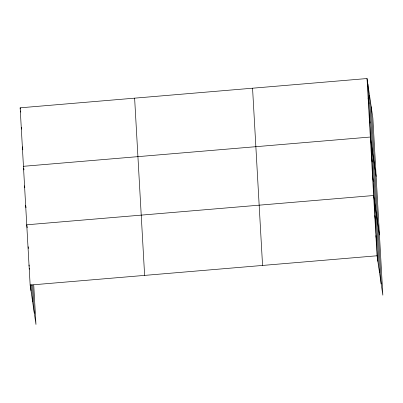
<?xml version="1.0" encoding="UTF-8"?>
<svg xmlns="http://www.w3.org/2000/svg" width="403" height="403" viewBox="0 0 403 403"><rect width="100%" height="100%" fill="white"/><g stroke="black" fill="none" stroke-linecap="round" stroke-linejoin="round"><path stroke-width="0.6" d="M33.736 284.916L35.968 324.46L30.149 285.057L20.15 107.818L367.032 78.54L372.851 117.943L382.85 295.182L377.032 255.779L367.032 78.54M23.45 166.308L370.332 137.03L376.15 176.433M30.149 285.057L377.032 255.779M368.13 98.035L368.941 103.541M369.229 117.53L370.045 123.036M371.43 156.525L372.241 162.031M372.528 176.02L373.344 181.526M379.45 234.919L373.631 195.515L26.749 224.793L27.203 227.851M374.765 215.605L375.576 221.106M375.898 235.69L376.709 241.196M20.15 107.818L20.331 109.042M20.603 110.875L20.78 112.099M21.248 127.313L21.52 129.151M22.351 146.813L22.8 149.871M23.722 168.142L23.994 169.975M24.553 185.803L24.82 187.637M25.651 205.298L26.014 207.746M28.155 246.717L28.427 248.55M29.016 264.967L29.197 266.192M29.469 268.03L29.651 269.249M371.198 106.755L381.198 283.994M369.496 95.229L379.495 272.468M367.843 84.046L377.843 261.28M252.56 88.202L262.56 265.441M134.622 98.156L144.622 275.395M32.724 285.027L34.32 313.272M31.661 284.8L32.618 301.746M30.643 284.911L30.966 290.563"/></g></svg>
